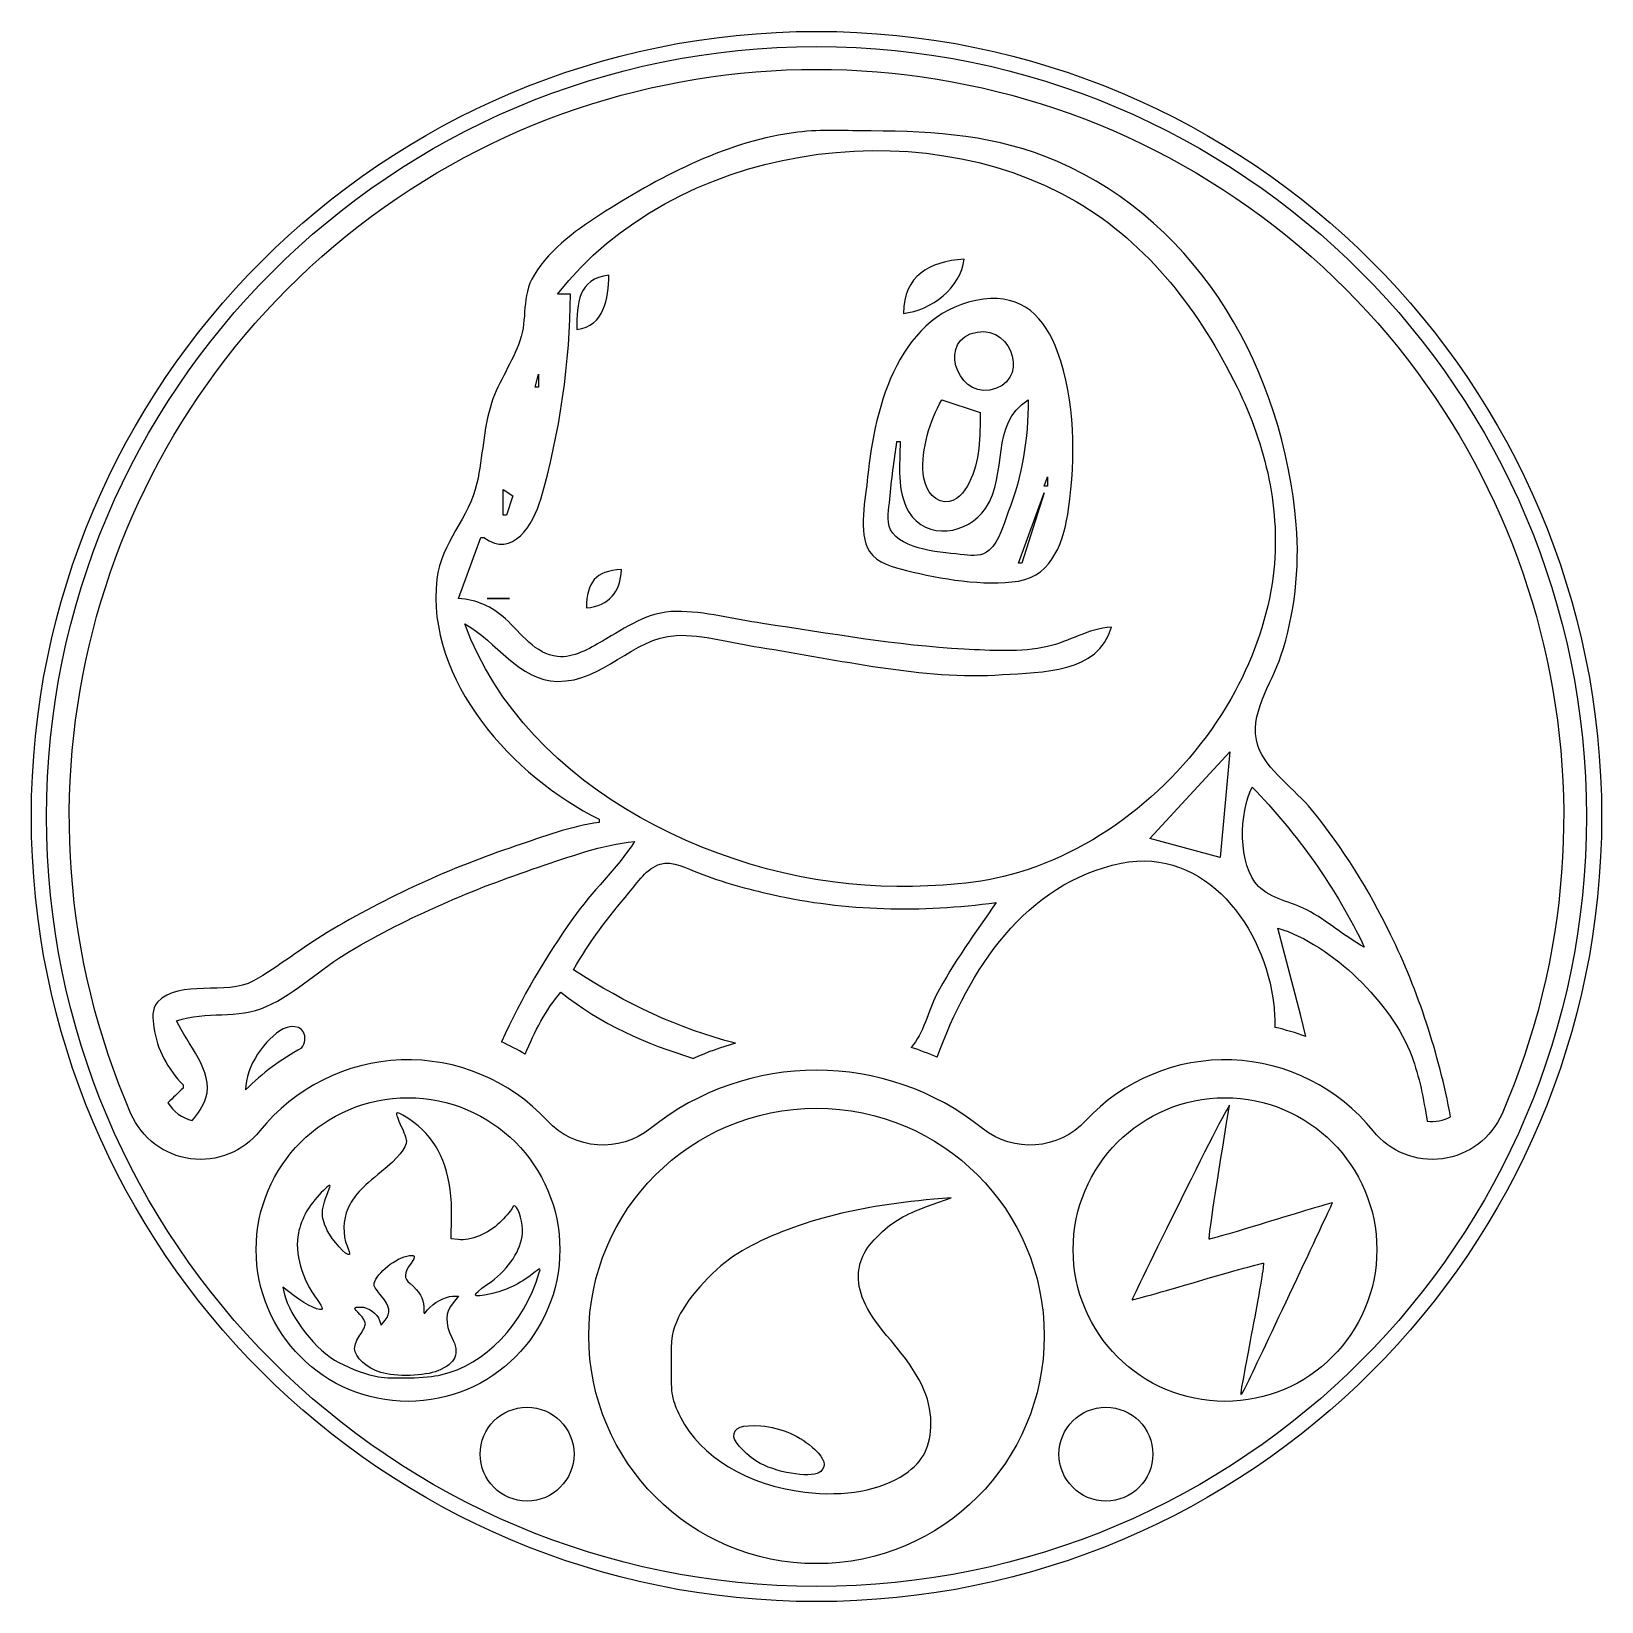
# Model space of a CAD drawing. Header units: millimetres. Extents: x -20.7 to 20.7, y -20.7 to 20.7.
import ezdxf

# ---------------------------------------------------------------- set-up
doc = ezdxf.new("R2010")
doc.units = ezdxf.units.MM
doc.layers.get('0').update_dxf_attribs({"linetype": 'CONTINUOUS'})

msp = doc.modelspace()

# ---------------------------------------------------------------- linework, layer by layer
for p, q in [((-6.484, 13.76), (-6.821, 13.76)), ((3.3, 10.977), (4.312, 10.64)), ((2.119, 9.881), (2.203, 9.881)), ((-9.436, 5.748), (-8.846, 7.35)), ((-8.846, 7.35), (-8.761, 7.35)), ((-5.725, -0.072), (-5.725, -0.156)), ((12.754, -5.216), (12.155, -2.939)), ((12.891, -5.8), (12.754, -5.216)), ((-16.689, -7.072), (-16.689, -7.156)), ((3.05, -10.224), (3.552, -10.047)), ((3.552, -10.047), (3.09, -10.086)), ((-9.625, -11.131), (-9.614, -10.559)), ((-9.442, -11.149), (-9.625, -11.131)), ((-13.763, -12.629), (-14.063, -12.402)), ((-14.063, -12.402), (-14.025, -12.563)), ((-9.59, -12.639), (-9.428, -12.639)), ((-9.428, -12.639), (-9.576, -12.814)), ((-11.512, -13.278), (-11.472, -13.401)), ((-11.472, -13.401), (-11.366, -13.27))]:
    msp.add_line(p, q)
msp.add_lwpolyline([(-7.091, -8.016, 0.458612), (-14.665, -8.285, -0.565024), (-18.061, -7.83, -1.523453), (18.061, -7.83, -0.565024), (14.665, -8.285, 0.458612), (7.091, -8.016, -0.393426), (4.373, -8.219, 0.35083), (-4.373, -8.219, -0.393426)], format="xyb", close=True)
for points in [[(-7.327, 11.314), (-7.412, 11.314), (-7.327, 11.652)], [(6.083, 8.7), (5.999, 8.7), (6.083, 8.953)], [(-8.171, 7.941), (-8.255, 7.941), (-8.255, 8.616), (-8.002, 8.447)], [(5.408, 6.676), (5.324, 6.676), (5.999, 8.531)], [(-8.677, 5.748), (-8.086, 5.748)], [(10.637, -1.084), (8.782, -0.578), (10.89, 1.7)]]:
    msp.add_lwpolyline(points, close=True)
for centre, radius in [((0, 0), 20.685), ((0, 0), 20.285), ((-10.762, -11.41), 4), ((10.762, -11.41), 4), ((0, -13.685), 6), ((-7.625, -16.8), 1.236), ((7.625, -16.8), 1.236)]:
    msp.add_circle(centre, radius)
for centre, radius, start, end in [((10.762, -11.41), 6, 69.2232, 77.3222), ((-10.762, -11.41), 6, 117.8681, 135.4862), ((-10.762, -11.41), 6, 59.0467, 65.7545), ((0, -13.685), 8, 105.4751, 113.9233), ((0, -13.685), 8, 66.6003, 71.8377), ((-16.226, -7.034), 1, 210.4456, 257.0747), ((16.226, -7.034), 1, 261.8977, 298.7787)]:
    msp.add_arc(centre, radius, start, end)
for points in [[(-0.496, 18.03), (-2.295, 17.808), (-4.047, 16.904), (-5.556, 15.946)], [(1.444, 18.062), (0.803, 18.062), (0.141, 18.108), (-0.496, 18.03)], [(6.336, 17.263), (4.769, 17.939), (3.128, 18.062), (1.444, 18.062)], [(-6.821, 13.76), (-3.775, 17.685), (2.625, 18.663), (6.842, 16.202)], [(12.641, 7.688), (12.307, 11.685), (10.15, 15.616), (6.336, 17.263)], [(6.842, 16.202), (8.758, 15.084), (10.111, 13.275), (11.08, 11.314)], [(-5.556, 15.946), (-6.26, 15.499), (-7, 14.993), (-7.441, 14.266)], [(3.89, 14.688), (2.954, 14.613), (2.312, 14.258), (2.288, 13.254)], [(2.288, 13.254), (3.023, 13.334), (3.807, 13.929), (3.89, 14.688)], [(-7.441, 14.266), (-7.789, 13.693), (-7.61, 13.123), (-7.812, 12.533)], [(-5.472, 14.266), (-6.284, 14.157), (-6.314, 13.53), (-6.315, 12.833)], [(-6.315, 12.833), (-5.589, 12.918), (-5.485, 13.64), (-5.472, 14.266)], [(-7.263, 8.362), (-6.774, 10.047), (-6.484, 12.009), (-6.484, 13.76)], [(4.396, 13.63), (2.202, 13.335), (1.527, 10.822), (1.348, 8.953)], [(6.354, 12.242), (6.032, 13.149), (5.411, 13.767), (4.396, 13.63)], [(-7.812, 12.533), (-8.005, 11.967), (-8.376, 11.474), (-8.561, 10.893)], [(4.564, 11.234), (3.674, 11.085), (3.191, 12.59), (4.229, 12.764)], [(4.229, 12.764), (5.209, 12.929), (5.619, 11.411), (4.564, 11.234)], [(6.643, 8.109), (6.835, 9.457), (6.815, 10.945), (6.354, 12.242)], [(11.08, 11.314), (11.836, 9.783), (12.249, 8.05), (12.03, 6.338)], [(-8.561, 10.893), (-8.782, 10.196), (-8.789, 9.49), (-8.945, 8.784)], [(2.812, 9.037), (2.756, 9.673), (2.991, 10.429), (3.3, 10.977)], [(4.451, 8.114), (5.07, 9.047), (4.553, 10.333), (5.577, 10.977)], [(5.577, 10.977), (5.577, 9.943), (5.426, 8.995), (5.052, 8.025)], [(4.312, 10.64), (4.311, 10.014), (4.311, 9.36), (4.018, 8.789)], [(1.93, 8.362), (1.976, 8.873), (2.047, 9.373), (2.119, 9.881)], [(2.203, 9.881), (2.203, 9.283), (2.107, 8.57), (2.428, 8.034)], [(-8.945, 8.784), (-9.147, 7.869), (-9.89, 7.216), (-10.002, 6.254)], [(1.348, 8.953), (1.297, 8.411), (1.081, 7.467), (1.398, 6.98)], [(3.384, 8.292), (3.017, 8.319), (2.84, 8.719), (2.812, 9.037)], [(4.018, 8.789), (3.895, 8.55), (3.687, 8.269), (3.384, 8.292)], [(-8.761, 7.35), (-8.006, 6.785), (-7.456, 7.695), (-7.263, 8.362)], [(1.953, 7.557), (1.835, 7.801), (1.907, 8.106), (1.93, 8.362)], [(2.428, 8.034), (2.892, 7.257), (3.998, 7.431), (4.451, 8.114)], [(5.052, 8.025), (4.928, 7.703), (4.815, 7.253), (4.55, 7.015)], [(5.324, 6.204), (6.239, 6.348), (6.528, 7.306), (6.643, 8.109)], [(3.889, 6.895), (3.369, 6.952), (2.215, 7.014), (1.953, 7.557)], [(12.237, 4.23), (12.596, 5.309), (12.735, 6.554), (12.641, 7.688)], [(1.398, 6.98), (1.598, 6.673), (2.039, 6.564), (2.372, 6.482)], [(4.55, 7.015), (4.365, 6.849), (4.118, 6.87), (3.889, 6.895)], [(-10.002, 6.254), (-10.31, 3.593), (-7.981, 1.038), (-5.725, -0.072)], [(-5.134, 6.507), (-5.834, 6.463), (-6.051, 6.179), (-6.062, 5.495)], [(-6.062, 5.495), (-5.455, 5.561), (-5.172, 5.908), (-5.134, 6.507)], [(2.372, 6.482), (3.272, 6.26), (4.399, 6.06), (5.324, 6.204)], [(12.03, 6.338), (11.896, 5.282), (11.536, 4.237), (11.029, 3.302)], [(-8.192, 5.205), (-8.56, 5.54), (-8.946, 5.702), (-9.436, 5.748)], [(-3.701, 5.404), (-4.448, 5.399), (-5.017, 4.978), (-5.641, 4.621)], [(-1.423, 5.086), (-2.175, 5.196), (-2.937, 5.409), (-3.701, 5.404)], [(2.119, -1.843), (-2.332, -1.838), (-7.669, 0.691), (-9.267, 5.073)], [(-9.267, 5.073), (-8.419, 4.617), (-7.855, 3.58), (-6.821, 3.561)], [(-6.821, 4.213), (-7.412, 4.273), (-7.788, 4.838), (-8.192, 5.205)], [(3.89, 4.408), (2.112, 4.503), (0.335, 4.826), (-1.423, 5.086)], [(4.902, 3.738), (5.936, 3.809), (7.427, 3.766), (7.77, 4.989)], [(7.77, 4.989), (7.148, 4.951), (6.677, 4.61), (6.083, 4.476)], [(-6.821, 3.561), (-5.618, 3.539), (-4.853, 4.71), (-3.701, 4.77)], [(-5.641, 4.621), (-5.987, 4.423), (-6.406, 4.171), (-6.821, 4.213)], [(-3.701, 4.77), (-2.991, 4.807), (-2.209, 4.563), (-1.508, 4.458)], [(-1.508, 4.458), (0.582, 4.143), (2.776, 3.593), (4.902, 3.738)], [(6.083, 4.476), (5.394, 4.32), (4.592, 4.37), (3.89, 4.408)], [(11.629, 1.87), (11.368, 2.682), (11.991, 3.49), (12.237, 4.23)], [(11.029, 3.302), (9.827, 1.086), (7.752, -0.74), (5.324, -1.473)], [(13.045, 0.181), (12.627, 0.696), (11.833, 1.233), (11.629, 1.87)], [(11.649, -1.844), (11.087, -1.274), (11.141, 0.114), (11.481, 0.772)], [(11.481, 0.772), (12.666, -0.449), (13.709, -1.901), (14.433, -3.445)], [(15.126, -3.108), (14.558, -1.939), (13.865, -0.828), (13.045, 0.181)], [(-5.725, -0.156), (-6.478, -0.255), (-7.2, -0.535), (-7.918, -0.775)], [(-7.918, -0.775), (-9.657, -1.356), (-11.322, -2.114), (-12.894, -3.058)], [(-7.327, -1.337), (-6.511, -1.064), (-5.659, -0.738), (-4.797, -0.662)], [(-4.797, -0.662), (-5.259, -1.381), (-5.923, -1.981), (-6.42, -2.686)], [(-4.119, -1.254), (-3.788, -1.152), (-3.411, -1.371), (-3.11, -1.487)], [(3.177, -6.343), (4.015, -4.041), (5.51, -1.739), (8.023, -1.233)], [(8.023, -1.233), (10.268, -0.78), (11.821, -2.948), (12.047, -4.963)], [(-12.304, -3.556), (-10.74, -2.634), (-9.047, -1.91), (-7.327, -1.337)], [(-4.945, -2.012), (-4.721, -1.744), (-4.47, -1.362), (-4.119, -1.254)], [(-3.11, -1.487), (-2.479, -1.73), (-1.831, -1.911), (-1.17, -2.058)], [(5.324, -1.473), (4.267, -1.791), (3.213, -1.844), (2.119, -1.843)], [(-6.4, -4.036), (-5.993, -3.303), (-5.481, -2.653), (-4.945, -2.012)], [(-1.17, -2.058), (0.783, -2.492), (2.756, -2.536), (4.733, -2.265)], [(12.915, -2.46), (12.526, -2.257), (11.96, -2.16), (11.649, -1.844)], [(4.733, -2.265), (4.191, -3.078), (3.605, -3.836), (3.157, -4.71)], [(14.433, -3.445), (13.902, -3.154), (13.454, -2.741), (12.915, -2.46)], [(-6.42, -2.686), (-7.121, -3.681), (-7.784, -4.781), (-8.298, -5.939)], [(-12.894, -3.058), (-13.556, -3.455), (-14.165, -3.953), (-14.834, -4.333)], [(12.155, -2.939), (13.576, -3.37), (15.167, -4.925), (15.681, -6.313)], [(16.707, -7.911), (16.391, -6.241), (15.859, -4.615), (15.126, -3.108)], [(-14.496, -5.01), (-13.697, -4.648), (-13.056, -4), (-12.304, -3.556)], [(-2.135, -5.975), (-3.641, -5.586), (-5.012, -4.944), (-6.4, -4.036)], [(-14.834, -4.333), (-15.533, -4.731), (-16.793, -4.276), (-17.36, -4.891)], [(-17.36, -4.891), (-17.525, -5.069), (-17.488, -5.334), (-17.457, -5.554)], [(-7.676, -6.265), (-7.428, -5.669), (-7.129, -5.085), (-6.737, -4.626)], [(-6.737, -4.626), (-5.681, -5.481), (-4.492, -5.989), (-3.244, -6.372)], [(3.157, -4.71), (2.956, -5.101), (2.809, -5.735), (2.494, -6.084)], [(12.047, -4.963), (12.069, -5.16), (12.079, -5.358), (12.079, -5.557)], [(-16.858, -5.385), (-16.086, -5.11), (-15.25, -5.352), (-14.496, -5.01)], [(-17.457, -5.554), (-17.373, -6.148), (-17.099, -6.642), (-16.689, -7.072)], [(-16.087, -7.409), (-15.872, -6.711), (-16.588, -5.984), (-16.858, -5.385)], [(-14.048, -5.595), (-14.523, -5.848), (-15.049, -6.59), (-15.041, -7.204)], [(-13.481, -5.893), (-13.429, -5.544), (-13.794, -5.461), (-14.048, -5.595)], [(-13.567, -6.106), (-13.523, -6.034), (-13.492, -5.963), (-13.481, -5.893)], [(15.681, -6.313), (15.884, -6.86), (15.999, -7.44), (16.085, -8.024)], [(-16.689, -7.156), (-16.824, -7.282), (-16.957, -7.41), (-17.088, -7.541)], [(-16.45, -8.009), (-16.292, -7.828), (-16.157, -7.636), (-16.087, -7.409)], [(-11.067, -7.818), (-11.08, -7.831), (-11.027, -7.981), (-10.948, -8.149)], [(-10.391, -8.248), (-10.664, -7.993), (-11.017, -7.768), (-11.067, -7.818)], [(10.885, -7.612), (10.901, -7.518), (10.326, -8.63), (9.607, -10.082)], [(10.345, -11.136), (10.32, -11.122), (10.658, -8.913), (10.885, -7.612)], [(-10.948, -8.149), (-10.87, -8.318), (-10.805, -8.495), (-10.805, -8.543)], [(-9.614, -10.559), (-9.594, -9.522), (-9.854, -8.751), (-10.391, -8.248)], [(-10.805, -8.543), (-10.804, -8.731), (-11.025, -9.005), (-11.463, -9.357)], [(-11.463, -9.357), (-11.991, -9.78), (-12.202, -10.013), (-12.348, -10.334)], [(-12.824, -9.765), (-12.744, -9.561), (-13.29, -10.135), (-13.444, -10.417)], [(-12.89, -10.904), (-13.074, -10.509), (-13.067, -10.388), (-12.824, -9.765)], [(-12.348, -10.334), (-12.475, -10.613), (-12.484, -11.036), (-12.369, -11.312)], [(-8.025, -10.334), (-8.06, -10.397), (-8.208, -10.565), (-8.353, -10.707)], [(-7.903, -10.306), (-7.953, -10.233), (-7.97, -10.236), (-8.025, -10.334)], [(-7.756, -11.064), (-7.721, -10.842), (-7.793, -10.467), (-7.903, -10.306)], [(3.09, -10.086), (0.917, -10.27), (-0.8, -10.744), (-2.077, -11.513)], [(1.741, -10.935), (2.098, -10.613), (2.373, -10.463), (3.05, -10.224)], [(9.607, -10.082), (8.888, -11.535), (8.306, -12.73), (8.314, -12.737)], [(11.398, -14.839), (11.818, -13.968), (13.592, -10.204), (13.592, -10.181)], [(13.592, -10.181), (13.592, -10.17), (12.869, -10.384), (11.985, -10.657)], [(-13.444, -10.417), (-13.524, -10.565), (-13.618, -10.816), (-13.652, -10.974)], [(-8.353, -10.707), (-8.642, -10.989), (-9.115, -11.182), (-9.442, -11.149)], [(11.985, -10.657), (11.101, -10.931), (10.363, -11.146), (10.345, -11.136)], [(-13.652, -10.974), (-13.761, -11.482), (-13.557, -12.207), (-13.158, -12.73)], [(-12.306, -11.542), (-12.365, -11.601), (-12.771, -11.158), (-12.89, -10.904)], [(-8.666, -12.326), (-8.167, -11.982), (-7.828, -11.511), (-7.756, -11.064)], [(1.106, -12.101), (1.111, -11.679), (1.299, -11.334), (1.741, -10.935)], [(-12.369, -11.312), (-12.321, -11.426), (-12.293, -11.529), (-12.306, -11.542)], [(-10.796, -11.584), (-10.569, -11.535), (-10.544, -11.574), (-10.681, -11.767)], [(-2.077, -11.513), (-2.636, -11.85), (-3.381, -12.652), (-3.633, -13.188)], [(-11.658, -12.346), (-11.658, -12.104), (-11.16, -11.665), (-10.796, -11.584)], [(-10.681, -11.767), (-10.877, -12.044), (-10.882, -12.156), (-10.705, -12.305)], [(-7.304, -12.017), (-7.263, -11.882), (-7.267, -11.883), (-7.488, -12.058)], [(10.035, -12.249), (10.974, -11.974), (11.757, -11.757), (11.776, -11.769)], [(11.776, -11.769), (11.794, -11.78), (11.677, -12.489), (11.515, -13.343)], [(-11.459, -12.639), (-11.568, -12.508), (-11.658, -12.376), (-11.658, -12.346)], [(-10.705, -12.305), (-10.459, -12.513), (-10.349, -12.703), (-10.348, -12.922)], [(-9.9, -14.714), (-8.729, -14.438), (-7.716, -13.386), (-7.304, -12.017)], [(-8.574, -12.576), (-9.101, -12.686), (-9.119, -12.638), (-8.666, -12.326)], [(-7.488, -12.058), (-7.797, -12.302), (-8.212, -12.501), (-8.574, -12.576)], [(1.963, -13.809), (1.323, -13.051), (1.1, -12.608), (1.106, -12.101)], [(8.314, -12.737), (8.322, -12.745), (9.097, -12.525), (10.035, -12.249)], [(-14.025, -12.563), (-13.877, -13.192), (-13.179, -14.075), (-12.584, -14.388)], [(-13.024, -12.967), (-13.024, -13.066), (-13.432, -12.879), (-13.763, -12.629)], [(-13.158, -12.73), (-13.084, -12.827), (-13.024, -12.933), (-13.024, -12.967)], [(-11.366, -13.27), (-11.21, -13.077), (-11.235, -12.907), (-11.459, -12.639)], [(-10.248, -13), (-10.104, -12.82), (-9.775, -12.64), (-9.59, -12.639)], [(-9.576, -12.814), (-9.784, -13.062), (-9.794, -13.358), (-9.606, -13.727)], [(-12.028, -13.118), (-12.208, -12.938), (-12.206, -12.924), (-12.007, -12.924)], [(-11.886, -13.365), (-11.886, -13.307), (-11.95, -13.196), (-12.028, -13.118)], [(-12.007, -12.924), (-11.816, -12.924), (-11.568, -13.101), (-11.512, -13.278)], [(-10.348, -12.922), (-10.347, -13.122), (-10.346, -13.122), (-10.248, -13)], [(-3.633, -13.188), (-3.811, -13.568), (-3.833, -13.711), (-3.833, -14.464)], [(-12.028, -13.663), (-11.95, -13.557), (-11.886, -13.423), (-11.886, -13.365)], [(11.515, -13.343), (11.353, -14.197), (11.205, -14.998), (11.185, -15.124)], [(-12.17, -14.014), (-12.17, -13.927), (-12.106, -13.769), (-12.028, -13.663)], [(-11.48, -14.649), (-11.854, -14.535), (-12.17, -14.244), (-12.17, -14.014)], [(-9.606, -13.727), (-9.39, -14.15), (-9.498, -14.404), (-9.98, -14.607)], [(3.013, -15.96), (3.013, -15.306), (2.719, -14.704), (1.963, -13.809)], [(-12.584, -14.388), (-12.26, -14.558), (-11.821, -14.716), (-11.544, -14.762)], [(-3.833, -14.464), (-3.833, -15.267), (-3.82, -15.339), (-3.581, -15.825)], [(-11.544, -14.762), (-11.191, -14.821), (-10.236, -14.793), (-9.9, -14.714)], [(-9.98, -14.607), (-10.307, -14.745), (-11.096, -14.767), (-11.48, -14.649)], [(11.185, -15.124), (11.156, -15.315), (11.189, -15.27), (11.398, -14.839)], [(-3.581, -15.825), (-3.07, -16.861), (-1.806, -17.625), (-0.309, -17.802)], [(-2.179, -16.341), (-2.179, -16.098), (-1.974, -16.016), (-1.464, -16.057)], [(-1.464, -16.057), (-0.923, -16.1), (-0.422, -16.32), (-0.045, -16.678)], [(2.325, -17.328), (2.82, -16.993), (3.013, -16.609), (3.013, -15.96)], [(-1.487, -17.043), (-1.78, -16.892), (-2.179, -16.486), (-2.179, -16.341)], [(-0.045, -16.678), (0.219, -16.928), (0.266, -17.102), (0.113, -17.255)], [(0.113, -17.255), (-0.071, -17.439), (-0.947, -17.323), (-1.487, -17.043)], [(-0.309, -17.802), (0.752, -17.927), (1.691, -17.758), (2.325, -17.328)]]:
    msp.add_open_spline(points, degree=3)

doc.saveas('drawing.dxf')
